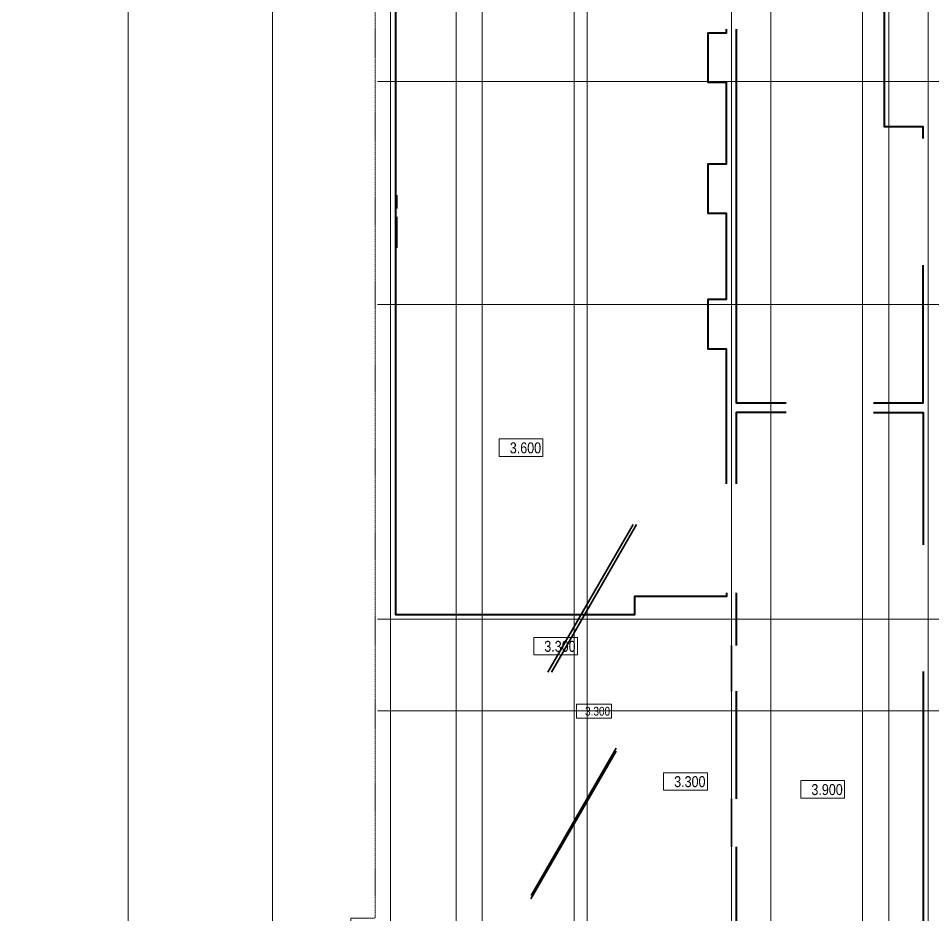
# Model space of a CAD drawing. Header units: millimetres. Extents: x -328335 to 1212475, y -208171 to 164144.
# Drawn here: x 85983 to 106905, y 13937 to 34450 of the extents above; entities that cross this region are included whole.
import ezdxf
from ezdxf import colors
from ezdxf.entities.mleader import LeaderData, LeaderLine
from ezdxf.enums import TextEntityAlignment as Align
from ezdxf.math import Vec2, Vec3

# ---------------------------------------------------------------- set-up
doc = ezdxf.new("R2010")
doc.units = ezdxf.units.MM
doc.header["$LTSCALE"] = 0.5
doc.linetypes.add('CENTER2', pattern=[28.575, 19.05, -3.175, 3.175, -3.175])
doc.linetypes.add('DASHED', pattern=[19.05, 12.7, -6.35])
for name, color, linetype, lineweight in [('АИ_Плинтус', 3, 'Continuous', 9), ('АР6_потолок_отм', 5, 'Continuous', 5), ('АЦ_Выноски', 7, 'Continuous', 5)]:
    doc.layers.add(name, color=color, linetype=linetype, lineweight=lineweight)
doc.layers.add('АИ_Т_Профиль', color=2, linetype='Continuous', lineweight=40, true_color=0xffff00)
doc.layers.add('РД_Оси_100', color=7, linetype='Continuous', lineweight=0, true_color=0x525252)
for name, color, linetype, lineweight, plot in [('АР6_Г_профиль плитки', 220, 'Continuous', 35, False), ('АР6_окраска', 40, 'Continuous', 0, False), ('АР_Делит', 120, 'Continuous', 0, False)]:
    doc.layers.add(name, color=color, linetype=linetype, lineweight=lineweight, plot=plot)
doc.styles.add('Arial_Narrow_08', font='ARIALN.TTF', dxfattribs={"width": 0.8})
doc.styles.add('style1', font='ARIALN.TTF')

# ---------------------------------------------------------------- blocks, each defined once
blk = doc.blocks.new('2200_АР_ОСИ_3эт_100_6.02.25')
at = {"layer": 'АР_Делит', "color": 5, "linetype": 'DASHED'}
blk.add_lwpolyline([(114955, 135155), (114955, -355), (93595.036, -355), (93595.036, 13855), (94145, 13855), (94145, 68320), (66055, 68320), (66055, 13857.73), (83455, 13857.73), (83455, -355), (45245, -355), (45245, 13145), (44695, 13145), (44695, 26755), (45245, 26755), (45245, 68320), (20455, 68320), (20455, 26755), (27955, 26755), (27955, 13145), (-355, 13145), (-355, 100855)], dxfattribs=at)
at = {"layer": 'РД_Оси_100', "color": 8, "linetype": 'CENTER2', "true_color": 0x808080}
for p, q in [((88500, -6155), (88500, 139938.679)), ((91800, -6155), (91800, 139938.679)), ((94500, -6155), (94500, 139938.679)), ((96000, -6155), (96000, 139938.679)), ((102300, -6155), (102300, 139938.679)), ((119910, 33000), (94200, 33000)), ((119910, 27900), (94200, 27900)), ((119910, 20700), (94200, 20700)), ((119910, 18600), (94200, 18600))]:
    blk.add_line(p, q, dxfattribs=at)
for points in [[(96600, -6155), (96600, 139938.679)], [(98700, -6194.98), (98700, 139538.679), (98550, 139938.679)], [(99000, -6195.83), (99000, 139538.679), (99150, 139938.679)], [(103200, -6155), (103200, 139938.679)], [(105300, -6155), (105300, 139938.679)], [(105900, 139938.679), (105900, -6155)], [(106800, -6155), (106800, 139938.679)]]:
    blk.add_lwpolyline(points, dxfattribs=at)
blk = doc.blocks.new('Отметка_план')
at = {"color": 7, "lineweight": 5}
blk.add_lwpolyline([(0, 0), (10, 0), (10, 4), (0, 4)], close=True, dxfattribs=at)
at = {"style": 'Arial_Narrow_08', "width": 0.8}
blk.add_attdef('OTMG', text='', height=2.5, dxfattribs=at).set_placement((9.06, 0.7), align=Align.RIGHT)
blk = doc.blocks.new('_Dot')
at = {"color": 0, "linetype": 'ByBlock', "lineweight": -2}
blk.add_line((-0.5, 0), (-1, 0), dxfattribs=at)
at = {"color": 0, "linetype": 'ByBlock', "const_width": 0.5}
blk.add_lwpolyline([(-0.25, 0, 1), (0.25, 0, 1)], format="xyb", close=True, dxfattribs=at)

msp = doc.modelspace()

# ---------------------------------------------------------------- linework, layer by layer
at = {"layer": 'АИ_Плинтус', "color": 24, "linetype": 'ByBlock', "lineweight": 40, "true_color": 0xa52900}
for points in [[(106690, 31700), (106690, 31969.36), (105800, 31969.36), (105800, 37600)], [(102410, 34200), (102410, 25650), (103550.004, 25650)], [(105550.005, 25650), (106690.001, 25650), (106690, 28800)], [(103550.004, 25430), (102410, 25430), (102410, 23800)], [(105550.005, 25430), (106690, 25429.999), (106690, 22400)], [(102410.004, 21299), (102410, 20590), (102410, 20100)], [(106690, 19500), (106690, 13100)], [(102410, 19050), (102410, 16590)], [(102410, 15490), (102410, 11590), (100610, 11590)]]:
    msp.add_lwpolyline(points, dxfattribs=at)
at = {"layer": 'АИ_Плинтус', "color": 24, "linetype": 'ByBlock', "lineweight": 40, "true_color": 0xa52900, "transparency": 33554653}
for points in [[(102189.947, 21300), (102189.947, 21220.052), (100080.053, 21220.052), (100080.053, 20800), (94620, 20800), (94620, 37100), (102189.999, 37100), (102190, 36700)], [(102190, 23800.5), (102190, 26880), (101770, 26880), (101770, 28020), (102190, 28020), (102190, 29980), (101770, 29980), (101770, 31120), (102190, 31120), (102190, 32980), (101770, 32980), (101770, 34120), (102190, 34120), (102190, 34200)]]:
    msp.add_lwpolyline(points, dxfattribs=at)
at = {"layer": 'АИ_Т_Профиль', "linetype": 'ByBlock', "lineweight": 35}
for points in [[(102300, 20100), (102300.003, 19050)], [(102300, 16590), (102300, 15490)]]:
    msp.add_lwpolyline(points, dxfattribs=at)
at = {"layer": 'АР6_Г_профиль плитки', "transparency": 33554653}
for points in [[(98100, 19490.005), (100050, 22867.504)], [(98180, 19490.005), (100130, 22867.504)], [(97710, 14300.005), (99660, 17677.504)], [(97716, 14374.005), (99666, 17751.504)]]:
    msp.add_lwpolyline(points, dxfattribs=at)
at = {"layer": 'АР6_окраска'}
for p, q in [((94648.213, 30400), (94648.213, 30100)), ((94648.213, 29905.393), (94648.213, 29200))]:
    msp.add_line(p, q, dxfattribs=at)

# ---------------------------------------------------------------- block references
at = {"layer": 'АР6_потолок_отм'}
ref = msp.add_blockref('Отметка_план', (96987.842, 24424.932), dxfattribs=dict(at, xscale=100, yscale=100, zscale=100))
ref.add_attrib('OTMG', '3.600', dxfattribs={"layer": '0', "color": 0, "height": 250, "style": 'style1'}).set_placement((97945.26, 24744.749), align=Align.TOP_RIGHT)
ref = msp.add_blockref('Отметка_план', (97777.18, 19883.666), dxfattribs=dict(at, xscale=100, yscale=100, zscale=100))
ref.add_attrib('OTMG', '3.300', dxfattribs={"layer": '0', "color": 0, "height": 250, "style": 'style1'}).set_placement((98734.598, 20203.483), align=Align.TOP_RIGHT)
ref = msp.add_blockref('Отметка_план', (98757.735, 18437.27), dxfattribs=dict(at, xscale=80, yscale=80, zscale=80))
ref.add_attrib('OTMG', '3.300', dxfattribs={"layer": '0', "color": 0, "height": 200, "style": 'style1'}).set_placement((99523.669, 18693.123), align=Align.TOP_RIGHT)
ref = msp.add_blockref('Отметка_план', (100748.624, 16787.582), dxfattribs=dict(at, xscale=100, yscale=100, zscale=100))
ref.add_attrib('OTMG', '3.300', dxfattribs={"layer": '0', "color": 0, "height": 250, "style": 'style1'}).set_placement((101706.042, 17107.399), align=Align.TOP_RIGHT)
ref = msp.add_blockref('Отметка_план', (103888.62, 16605.68), dxfattribs=dict(at, xscale=100, yscale=100, zscale=100))
ref.add_attrib('OTMG', '3.900', dxfattribs={"layer": '0', "color": 0, "height": 250, "style": 'style1'}).set_placement((104846.038, 16925.496), align=Align.TOP_RIGHT)
at = {"layer": 'РД_Оси_100'}
msp.add_blockref('2200_АР_ОСИ_3эт_100_6.02.25', (0, 0), dxfattribs=at)

# ---------------------------------------------------------------- leaders
at = {"layer": 'АЦ_Выноски', "transparency": 33554653}
ml = msp.add_multileader_mtext('Standard', dxfattribs=at)
ml.set_content('Аккустические подвесные \\Pпанели из минерального \\Pстекловолокна. %%C800, %%C1200мм.\\P\\pxa0.66667;Акцентный цвет: \\P{\\C240;\\c2367469;NSC S 0570-Y20R\\PПривязку см. раздел АИ}', color=256, style='style1')
ml.set_leader_properties(color=256)
ml.set_arrow_properties(name='DOT')
ml.build(insert=Vec2(0, 0))
ml.multileader.update_dxf_attribs({"has_dogleg": 0, "text_left_attachment_type": 6, "text_right_attachment_type": 6, "arrow_head_size": 200, "scale": 100})
ctx = ml.context
ctx.base_point, ctx.scale, ctx.char_height, ctx.arrow_head_size, ctx.landing_gap_size, ctx.plane_origin, ctx.plane_x_axis, ctx.plane_y_axis = Vec3(666.307, 29558.072), 100, 300, 200, 50, Vec3(7321.735, 10369.085), Vec3(1, 0.00000001), Vec3(-0.00000001, 1)
ctx.left_attachment, ctx.right_attachment = 6, 6
notes = []
notes.append((ctx, [(0, (1, 1, 0), (6705.189, 29558.072), (-1, -0.00000001), 800, [(1, [(7512.117, 24540.132), (5801.513, 25881.894)], 0, [])])]))
ctx.mtext.insert, ctx.mtext.text_direction, ctx.mtext.rotation, ctx.mtext.width, ctx.mtext.line_spacing_factor, ctx.mtext.flow_direction = Vec3(716.307, 29946.272), Vec3(1, 0.00000001), 0.00000001, 11047.033, 0.8, 5
ml = msp.add_multileader_mtext('Standard', dxfattribs=at)
ml.set_content('Аккустические подвесные \\Pпанели из минерального \\Pстекловолокна. %%C800, %%C1200мм.\\P\\pxa0.66667;Акцентный цвет: {\\C240;\\c2367469;NSC S 0570-Y20R\\PПривязку см. раздел АИ}', color=256, style='style1')
ml.set_leader_properties(color=256)
ml.set_arrow_properties(name='DOT')
ml.build(insert=Vec2(0, 0))
ml.multileader.update_dxf_attribs({"has_dogleg": 0, "text_left_attachment_type": 6, "text_right_attachment_type": 6, "arrow_head_size": 200, "scale": 100})
ctx = ml.context
ctx.base_point, ctx.scale, ctx.char_height, ctx.arrow_head_size, ctx.landing_gap_size, ctx.plane_origin, ctx.plane_x_axis, ctx.plane_y_axis = Vec3(38142.669, 19837.067), 100, 300, 200, 50, Vec3(27734.615, 25996.947), Vec3(1, 0.00000001), Vec3(-0.00000001, 1)
ctx.left_attachment, ctx.right_attachment = 6, 6
notes.append((ctx, [(1, (1, 1, 0), (37342.669, 19837.067), (1, 0.00000001), 800, [(1, [(36053.942, 22449.365), (31106.516, 22480.204)], 0, [])])]))
ctx.mtext.insert, ctx.mtext.text_direction, ctx.mtext.rotation, ctx.mtext.width, ctx.mtext.line_spacing_factor, ctx.mtext.flow_direction = Vec3(38192.669, 20225.266), Vec3(1, 0.00000001), 0.00000001, 11047.033, 0.8, 5
for ctx, leaders in notes:
    for number, flags, end, landing, length, lines in leaders:
        leader = LeaderData()
        leader.index, (leader.has_last_leader_line, leader.has_dogleg_vector, leader.attachment_direction) = number, flags
        leader.last_leader_point, leader.dogleg_vector, leader.dogleg_length = Vec3(end), Vec3(landing), length
        for number, points, colour, breaks in lines:
            line = LeaderLine()
            line.index, line.vertices, line.color, line.breaks = number, Vec3.list(points), colors.encode_raw_color(colour), breaks
            leader.lines.append(line)
        ctx.leaders.append(leader)

doc.saveas('drawing.dxf')
